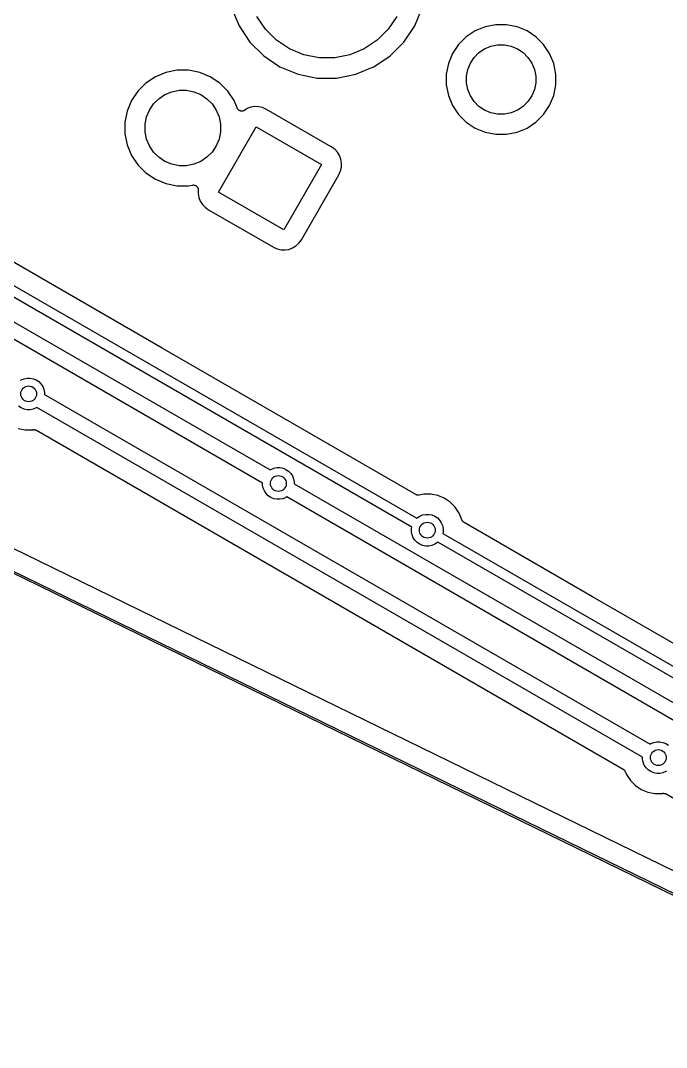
# Model space of a CAD drawing. Extents: x 0.5 to 11.2, y -6.4 to -1.8.
# Drawn here: x 3.876 to 4.519, y -6.348 to -5.327 of the extents above; entities that cross this region are included whole.
import ezdxf

# ---------------------------------------------------------------- set-up
doc = ezdxf.new("R2010")
doc.units = 0
doc.header["$MEASUREMENT"] = 0
doc.layers.add('BLACK', color=7, linetype='CONTINUOUS')

msp = doc.modelspace()

# ---------------------------------------------------------------- linework, layer by layer
at = {"layer": 'BLACK', "linetype": 'CONTINUOUS'}
for p, q in [((4.83538, -6.34811), (0.55714, -4.26134)), ((0.55808, -4.25961), (4.83618, -6.34631)), ((4.0862, -5.31451), (4.09363, -5.33244)), ((4.2682, -5.33244), (4.27563, -5.31451)), ((4.11994, -5.33582), (4.11135, -5.32297)), ((4.25048, -5.32297), (4.24189, -5.33582)), ((4.8445, -6.32811), (2.81071, -5.3361)), ((4.09363, -5.33244), (4.1044, -5.34857)), ((4.13087, -5.34676), (4.11994, -5.33582)), ((4.24189, -5.33582), (4.23096, -5.34676)), ((4.25742, -5.34857), (4.2682, -5.33244)), ((4.32833, -5.33753), (4.31941, -5.34349)), ((4.33824, -5.33343), (4.32833, -5.33753)), ((4.34876, -5.33133), (4.33824, -5.33343)), ((4.35948, -5.33133), (4.34876, -5.33133)), ((4.37, -5.33343), (4.35948, -5.33133)), ((4.37991, -5.33753), (4.37, -5.33343)), ((4.38883, -5.34349), (4.37991, -5.33753)), ((4.1044, -5.34857), (4.11812, -5.36229)), ((4.14373, -5.35535), (4.13087, -5.34676)), ((4.23096, -5.34676), (4.2181, -5.35535)), ((4.2437, -5.36229), (4.25742, -5.34857)), ((4.31941, -5.34349), (4.31183, -5.35107)), ((4.39641, -5.35107), (4.38883, -5.34349)), ((4.15802, -5.36127), (4.14373, -5.35535)), ((4.2181, -5.35535), (4.20381, -5.36127)), ((4.30587, -5.35999), (4.30176, -5.3699)), ((4.31183, -5.35107), (4.30587, -5.35999)), ((4.32736, -5.36382), (4.33216, -5.35903)), ((4.33216, -5.35903), (4.3378, -5.35526)), ((4.3378, -5.35526), (4.34407, -5.35266)), ((4.34407, -5.35266), (4.35073, -5.35133)), ((4.35073, -5.35133), (4.35751, -5.35133)), ((4.35751, -5.35133), (4.36417, -5.35266)), ((4.36417, -5.35266), (4.37044, -5.35526)), ((4.37044, -5.35526), (4.37608, -5.35903)), ((4.37608, -5.35903), (4.38088, -5.36382)), ((4.40237, -5.35999), (4.39641, -5.35107)), ((4.40648, -5.3699), (4.40237, -5.35999)), ((4.11812, -5.36229), (4.13426, -5.37307)), ((4.17318, -5.36428), (4.15802, -5.36127)), ((4.18865, -5.36428), (4.17318, -5.36428)), ((4.20381, -5.36127), (4.18865, -5.36428)), ((4.22757, -5.37307), (4.2437, -5.36229)), ((4.30176, -5.3699), (4.29967, -5.38042)), ((4.32099, -5.37574), (4.32359, -5.36947)), ((4.32359, -5.36947), (4.32736, -5.36382)), ((4.38088, -5.36382), (4.38465, -5.36947)), ((4.38465, -5.36947), (4.38724, -5.37574)), ((4.40857, -5.38042), (4.40648, -5.3699)), ((4.02084, -5.3787), (4.01038, -5.38303)), ((4.03195, -5.37649), (4.02084, -5.3787)), ((4.04328, -5.37649), (4.03195, -5.37649)), ((4.05439, -5.3787), (4.04328, -5.37649)), ((4.06485, -5.38303), (4.05439, -5.3787)), ((4.13426, -5.37307), (4.15218, -5.3805)), ((4.20965, -5.3805), (4.22217, -5.37531)), ((4.22217, -5.37531), (4.22757, -5.37307)), ((4.22217, -5.37531), (4.22217, -5.37531)), ((4.29967, -5.38042), (4.29967, -5.39115)), ((4.31967, -5.38239), (4.32099, -5.37574)), ((4.38724, -5.37574), (4.38857, -5.38239)), ((4.40857, -5.39115), (4.40857, -5.38042)), ((4.00096, -5.38933), (3.99295, -5.39733)), ((4.01038, -5.38303), (4.00096, -5.38933)), ((4.07427, -5.38933), (4.06485, -5.38303)), ((4.08228, -5.39733), (4.07427, -5.38933)), ((4.15218, -5.3805), (4.17121, -5.38428)), ((4.17121, -5.38428), (4.19062, -5.38428)), ((4.19062, -5.38428), (4.20965, -5.3805)), ((4.31967, -5.38918), (4.31967, -5.38239)), ((4.32099, -5.39583), (4.31967, -5.38918)), ((4.38857, -5.38918), (4.38724, -5.39583)), ((4.38857, -5.38239), (4.38857, -5.38918)), ((3.99295, -5.39733), (3.98666, -5.40675)), ((4.01371, -5.40486), (4.01985, -5.40076)), ((4.01985, -5.40076), (4.02667, -5.39793)), ((4.02667, -5.39793), (4.03392, -5.39649)), ((4.03392, -5.39649), (4.04131, -5.39649)), ((4.04131, -5.39649), (4.04855, -5.39793)), ((4.04855, -5.39793), (4.05538, -5.40076)), ((4.05538, -5.40076), (4.06152, -5.40486)), ((4.08857, -5.40675), (4.08228, -5.39733)), ((4.29967, -5.39115), (4.30176, -5.40167)), ((4.32359, -5.4021), (4.32099, -5.39583)), ((4.38724, -5.39583), (4.38465, -5.4021)), ((4.40648, -5.40167), (4.40857, -5.39115)), ((3.98666, -5.40675), (3.98232, -5.41722)), ((4.00438, -5.41623), (4.00849, -5.41008)), ((4.00849, -5.41008), (4.01371, -5.40486)), ((4.06152, -5.40486), (4.06674, -5.41008)), ((4.06674, -5.41008), (4.07085, -5.41623)), ((4.09161, -5.4141), (4.08857, -5.40675)), ((4.30176, -5.40167), (4.30587, -5.41157)), ((4.32736, -5.40774), (4.32359, -5.4021)), ((4.33216, -5.41254), (4.32736, -5.40774)), ((4.38088, -5.40774), (4.37608, -5.41254)), ((4.38465, -5.4021), (4.38088, -5.40774)), ((4.40237, -5.41157), (4.40648, -5.40167)), ((3.98232, -5.41722), (3.98011, -5.42833)), ((4.00155, -5.42305), (4.00438, -5.41623)), ((4.07085, -5.41623), (4.07367, -5.42305)), ((4.0918, -5.41445), (4.09161, -5.4141)), ((4.09197, -5.4148), (4.0918, -5.41445)), ((4.09203, -5.41488), (4.09197, -5.4148)), ((4.09207, -5.41496), (4.09203, -5.41488)), ((4.09232, -5.41527), (4.09207, -5.41496)), ((4.09256, -5.41558), (4.09232, -5.41527)), ((4.09263, -5.41564), (4.09256, -5.41558)), ((4.09269, -5.41572), (4.09263, -5.41564)), ((4.09299, -5.41597), (4.09269, -5.41572)), ((4.09329, -5.41623), (4.09299, -5.41597)), ((4.09337, -5.41628), (4.09329, -5.41623)), ((4.09344, -5.41634), (4.09337, -5.41628)), ((4.09379, -5.41652), (4.09344, -5.41634)), ((4.09413, -5.41672), (4.09379, -5.41652)), ((4.09422, -5.41676), (4.09413, -5.41672)), ((4.0943, -5.4168), (4.09422, -5.41676)), ((4.09468, -5.41692), (4.0943, -5.4168)), ((4.09505, -5.41705), (4.09468, -5.41692)), ((4.09514, -5.41706), (4.09505, -5.41705)), ((4.09524, -5.41709), (4.09514, -5.41706)), ((4.09563, -5.41713), (4.09524, -5.41709)), ((4.09601, -5.41718), (4.09563, -5.41713)), ((4.09611, -5.41718), (4.09601, -5.41718)), ((4.09621, -5.41719), (4.09611, -5.41718)), ((4.0966, -5.41715), (4.09621, -5.41719)), ((4.09699, -5.41713), (4.0966, -5.41715)), ((4.09708, -5.41711), (4.09699, -5.41713)), ((4.09718, -5.4171), (4.09708, -5.41711)), ((4.09755, -5.41699), (4.09718, -5.4171)), ((4.09793, -5.41689), (4.09755, -5.41699)), ((4.09802, -5.41685), (4.09793, -5.41689)), ((4.09811, -5.41682), (4.09802, -5.41685)), ((4.09846, -5.41664), (4.09811, -5.41682)), ((4.09881, -5.41647), (4.09846, -5.41664)), ((4.09887, -5.41643), (4.09881, -5.41647)), ((4.1016, -5.41474), (4.09887, -5.41643)), ((4.10529, -5.41335), (4.1016, -5.41474)), ((4.10918, -5.41271), (4.10529, -5.41335)), ((4.11311, -5.41284), (4.10918, -5.41271)), ((4.11695, -5.41373), (4.11311, -5.41284)), ((4.12076, -5.41546), (4.11695, -5.41373)), ((4.18529, -5.45271), (4.12076, -5.41546)), ((4.30587, -5.41157), (4.31183, -5.42049)), ((4.31183, -5.42049), (4.31941, -5.42808)), ((4.3378, -5.41631), (4.33216, -5.41254)), ((4.34407, -5.41891), (4.3378, -5.41631)), ((4.35073, -5.42023), (4.34407, -5.41891)), ((4.35751, -5.42023), (4.35073, -5.42023)), ((4.36417, -5.41891), (4.35751, -5.42023)), ((4.37044, -5.41631), (4.36417, -5.41891)), ((4.37608, -5.41254), (4.37044, -5.41631)), ((4.38883, -5.42808), (4.39641, -5.42049)), ((4.39641, -5.42049), (4.40237, -5.41157)), ((3.51578, -5.42256), (4.12442, -5.77396)), ((3.98011, -5.42833), (3.98011, -5.43965)), ((4.00011, -5.4303), (4.00155, -5.42305)), ((4.00011, -5.43768), (4.00011, -5.4303)), ((4.07367, -5.42305), (4.07511, -5.4303)), ((4.07511, -5.4303), (4.07511, -5.43768)), ((4.31941, -5.42808), (4.32833, -5.43404)), ((4.37991, -5.43404), (4.38883, -5.42808)), ((4.11693, -5.78696), (3.50828, -5.43556)), ((3.98011, -5.43965), (3.98232, -5.45076)), ((4.00155, -5.44493), (4.00011, -5.43768)), ((4.07299, -5.49771), (4.11049, -5.43276)), ((4.07511, -5.43768), (4.07367, -5.44493)), ((4.11049, -5.43276), (4.17544, -5.47026)), ((4.32833, -5.43404), (4.33824, -5.43814)), ((4.33824, -5.43814), (4.34876, -5.44023)), ((4.34876, -5.44023), (4.35948, -5.44023)), ((4.35948, -5.44023), (4.37, -5.43814)), ((4.37, -5.43814), (4.37991, -5.43404)), ((3.98232, -5.45076), (3.98666, -5.46123)), ((4.00438, -5.45175), (4.00155, -5.44493)), ((4.00849, -5.45789), (4.00438, -5.45175)), ((4.07085, -5.45175), (4.06674, -5.45789)), ((4.07367, -5.44493), (4.07085, -5.45175)), ((4.01704, -5.65275), (3.67729, -5.4566)), ((3.98666, -5.46123), (3.99295, -5.47064)), ((4.01371, -5.46312), (4.00849, -5.45789)), ((4.06674, -5.45789), (4.06152, -5.46312)), ((4.18869, -5.45515), (4.18529, -5.45271)), ((4.19139, -5.45803), (4.18869, -5.45515)), ((4.19347, -5.46137), (4.19139, -5.45803)), ((4.19485, -5.46506), (4.19347, -5.46137)), ((3.65611, -5.46747), (4.27025, -5.82204)), ((3.99295, -5.47064), (4.00096, -5.47865)), ((4.01985, -5.46722), (4.01371, -5.46312)), ((4.02667, -5.47005), (4.01985, -5.46722)), ((4.03392, -5.47149), (4.02667, -5.47005)), ((4.04131, -5.47149), (4.03392, -5.47149)), ((4.04855, -5.47005), (4.04131, -5.47149)), ((4.05538, -5.46722), (4.04855, -5.47005)), ((4.06152, -5.46312), (4.05538, -5.46722)), ((4.17544, -5.47026), (4.13794, -5.53521)), ((4.1955, -5.46895), (4.19485, -5.46506)), ((4.19537, -5.47289), (4.1955, -5.46895)), ((4.26527, -5.83071), (3.65114, -5.47614)), ((4.00096, -5.47865), (4.01038, -5.48494)), ((4.15549, -5.54506), (4.19274, -5.48054)), ((4.19274, -5.48054), (4.19447, -5.47672)), ((4.19447, -5.47672), (4.19448, -5.4767)), ((4.19448, -5.4767), (4.19537, -5.47289)), ((4.19448, -5.4767), (4.19448, -5.4767)), ((4.01038, -5.48494), (4.02084, -5.48928)), ((4.02084, -5.48928), (4.03195, -5.49149)), ((4.03195, -5.49149), (4.04328, -5.49149)), ((4.04328, -5.49149), (4.04707, -5.49073)), ((4.04707, -5.49073), (4.04714, -5.49072)), ((4.04714, -5.49072), (4.0472, -5.49072)), ((4.0472, -5.49072), (4.04727, -5.4907)), ((4.04727, -5.4907), (4.04769, -5.49067)), ((4.04769, -5.49067), (4.04811, -5.49064)), ((4.04811, -5.49064), (4.04818, -5.49065)), ((4.04818, -5.49065), (4.04824, -5.49064)), ((4.04824, -5.49064), (4.04866, -5.4907)), ((4.04866, -5.4907), (4.04908, -5.49075)), ((4.04908, -5.49075), (4.04914, -5.49077)), ((4.04914, -5.49077), (4.04921, -5.49078)), ((4.04921, -5.49078), (4.04961, -5.49091)), ((4.04961, -5.49091), (4.05001, -5.49104)), ((4.05001, -5.49104), (4.05007, -5.49107)), ((4.05007, -5.49107), (4.05013, -5.49109)), ((4.05013, -5.49109), (4.0505, -5.49131)), ((4.0505, -5.49131), (4.05087, -5.49151)), ((4.05087, -5.49151), (4.05092, -5.49155)), ((4.05092, -5.49155), (4.05097, -5.49159)), ((4.05097, -5.49159), (4.05129, -5.49187)), ((4.05129, -5.49187), (4.05161, -5.49214)), ((4.05161, -5.49214), (4.05166, -5.49219)), ((4.05166, -5.49219), (4.05171, -5.49223)), ((4.05171, -5.49223), (4.05196, -5.49257)), ((4.05196, -5.49257), (4.05223, -5.4929)), ((4.05223, -5.4929), (4.05226, -5.49296)), ((4.05226, -5.49296), (4.0523, -5.49301)), ((4.0523, -5.49301), (4.05248, -5.49339)), ((4.05248, -5.49339), (4.05268, -5.49376)), ((4.05268, -5.49376), (4.0527, -5.49382)), ((4.0527, -5.49382), (4.05273, -5.49389)), ((4.05273, -5.49389), (4.05284, -5.49429)), ((4.05284, -5.49429), (4.05296, -5.4947)), ((4.05304, -5.4958), (4.05294, -5.49903)), ((4.05294, -5.49903), (4.05358, -5.50292)), ((4.05296, -5.4947), (4.05296, -5.49476)), ((4.05296, -5.49476), (4.05298, -5.49483)), ((4.05298, -5.49483), (4.05301, -5.49525)), ((4.05301, -5.49525), (4.05304, -5.49567)), ((4.05304, -5.49567), (4.05304, -5.49573)), ((4.05304, -5.49573), (4.05304, -5.4958)), ((4.05358, -5.50292), (4.05497, -5.5066)), ((4.13794, -5.53521), (4.07299, -5.49771)), ((4.05497, -5.5066), (4.05705, -5.50995)), ((4.05705, -5.50995), (4.05974, -5.51282)), ((4.05974, -5.51282), (4.06314, -5.51526)), ((4.06314, -5.51526), (4.12767, -5.55252)), ((4.12767, -5.55252), (4.13148, -5.55424)), ((4.14314, -5.55463), (4.14683, -5.55324)), ((4.14683, -5.55324), (4.15018, -5.55116)), ((4.15018, -5.55116), (4.15305, -5.54847)), ((4.15305, -5.54847), (4.15549, -5.54506)), ((4.13148, -5.55424), (4.13532, -5.55514)), ((4.13532, -5.55514), (4.13926, -5.55527)), ((4.13926, -5.55527), (4.14314, -5.55463)), ((4.26931, -5.7984), (4.01704, -5.65275)), ((3.87605, -5.68493), (3.87684, -5.6844)), ((3.87684, -5.6844), (3.87971, -5.68321)), ((3.87971, -5.68321), (3.88275, -5.6826)), ((3.88275, -5.6826), (3.88585, -5.6826)), ((3.88585, -5.6826), (3.88889, -5.68321)), ((3.88889, -5.68321), (3.89176, -5.6844)), ((3.89176, -5.6844), (3.89434, -5.68612)), ((3.89434, -5.68612), (3.89653, -5.68831)), ((3.89653, -5.68831), (3.89826, -5.69089)), ((3.89826, -5.69089), (3.89944, -5.69376)), ((3.89944, -5.69376), (3.90005, -5.6968)), ((3.90005, -5.6968), (3.90005, -5.69878)), ((3.90005, -5.69878), (4.50228, -6.04648)), ((3.87684, -5.71231), (3.87426, -5.71058)), ((3.87971, -5.71349), (3.87684, -5.71231)), ((3.88275, -5.7141), (3.87971, -5.71349)), ((3.88585, -5.7141), (3.88275, -5.7141)), ((3.88889, -5.71349), (3.88585, -5.7141)), ((3.89176, -5.71231), (3.88889, -5.71349)), ((3.89255, -5.71178), (3.89176, -5.71231)), ((4.49478, -6.05947), (3.89255, -5.71178)), ((3.87387, -5.73273), (3.88078, -5.7341)), ((3.88078, -5.7341), (3.88782, -5.7341)), ((3.88782, -5.7341), (3.8885, -5.73396)), ((3.8885, -5.73396), (3.88857, -5.73395)), ((3.88857, -5.73395), (3.88887, -5.73393)), ((3.88887, -5.73393), (3.88916, -5.73388)), ((3.88916, -5.73388), (3.88935, -5.73388)), ((3.88935, -5.73388), (3.88954, -5.73387)), ((3.88954, -5.73387), (3.88984, -5.7339)), ((3.88984, -5.7339), (3.89014, -5.73391)), ((3.89014, -5.73391), (3.89032, -5.73396)), ((3.89032, -5.73396), (3.89051, -5.73398)), ((3.89051, -5.73398), (3.8908, -5.73407)), ((3.8908, -5.73407), (3.89109, -5.73413)), ((3.89109, -5.73413), (3.89126, -5.73421)), ((3.89126, -5.73421), (3.89144, -5.73427)), ((3.89144, -5.73427), (3.8917, -5.73441)), ((3.8917, -5.73441), (3.89198, -5.73454)), ((3.89198, -5.73454), (4.47549, -6.07143)), ((4.12442, -5.77396), (4.12522, -5.77343)), ((4.12522, -5.77343), (4.12808, -5.77225)), ((4.12808, -5.77225), (4.13112, -5.77164)), ((4.13112, -5.77164), (4.13423, -5.77164)), ((4.13423, -5.77164), (4.13727, -5.77225)), ((4.13727, -5.77225), (4.14014, -5.77343)), ((4.14014, -5.77343), (4.14271, -5.77516)), ((4.14271, -5.77516), (4.14491, -5.77735)), ((4.14491, -5.77735), (4.14663, -5.77993)), ((4.11693, -5.78894), (4.11693, -5.78696)), ((4.14663, -5.77993), (4.14782, -5.7828)), ((4.14782, -5.7828), (4.14842, -5.78584)), ((4.14842, -5.78584), (4.14842, -5.78782)), ((4.14842, -5.78782), (4.76926, -6.14626)), ((4.11753, -5.79198), (4.11693, -5.78894)), ((4.11872, -5.79485), (4.11753, -5.79198)), ((4.12044, -5.79743), (4.11872, -5.79485)), ((4.12264, -5.79962), (4.12044, -5.79743)), ((4.26958, -5.79853), (4.26931, -5.7984)), ((4.26984, -5.79867), (4.26958, -5.79853)), ((4.27003, -5.79873), (4.26984, -5.79867)), ((4.2702, -5.79881), (4.27003, -5.79873)), ((4.27049, -5.79887), (4.2702, -5.79881)), ((4.27077, -5.79896), (4.27049, -5.79887)), ((4.27096, -5.79899), (4.27077, -5.79896)), ((4.27115, -5.79903), (4.27096, -5.79899)), ((4.27145, -5.79904), (4.27115, -5.79903)), ((4.27174, -5.79907), (4.27145, -5.79904)), ((4.27242, -5.79901), (4.27212, -5.79906)), ((4.27272, -5.79899), (4.27242, -5.79901)), ((4.27279, -5.79898), (4.27272, -5.79899)), ((4.27718, -5.7981), (4.27279, -5.79898)), ((4.28423, -5.7981), (4.27718, -5.7981)), ((4.29113, -5.79947), (4.28423, -5.7981)), ((4.12522, -5.80134), (4.12264, -5.79962)), ((4.12808, -5.80253), (4.12522, -5.80134)), ((4.13112, -5.80314), (4.12808, -5.80253)), ((4.13423, -5.80314), (4.13112, -5.80314)), ((4.13727, -5.80253), (4.13423, -5.80314)), ((4.14014, -5.80134), (4.13727, -5.80253)), ((4.14093, -5.80081), (4.14014, -5.80134)), ((4.76176, -6.15925), (4.14093, -5.80081)), ((4.27193, -5.79906), (4.27174, -5.79907)), ((4.27212, -5.79906), (4.27193, -5.79906)), ((4.29764, -5.80217), (4.29113, -5.79947)), ((4.30349, -5.80608), (4.29764, -5.80217)), ((4.30847, -5.81106), (4.30349, -5.80608)), ((4.27325, -5.81989), (4.27611, -5.81871)), ((4.27611, -5.81871), (4.27915, -5.8181)), ((4.27915, -5.8181), (4.28226, -5.8181)), ((4.28226, -5.8181), (4.2853, -5.81871)), ((4.2853, -5.81871), (4.28816, -5.81989)), ((4.31238, -5.81692), (4.30847, -5.81106)), ((4.3152, -5.8237), (4.31238, -5.81692)), ((4.27025, -5.82204), (4.27067, -5.82162)), ((4.27067, -5.82162), (4.27325, -5.81989)), ((4.28816, -5.81989), (4.29074, -5.82162)), ((4.29074, -5.82162), (4.29294, -5.82381)), ((4.29294, -5.82381), (4.29466, -5.82639)), ((4.29466, -5.82639), (4.29585, -5.82926)), ((4.29585, -5.82926), (4.29645, -5.8323)), ((4.31526, -5.82382), (4.3152, -5.8237)), ((4.31531, -5.82395), (4.31526, -5.82382)), ((4.31549, -5.82425), (4.31531, -5.82395)), ((4.31565, -5.82456), (4.31549, -5.82425)), ((4.31574, -5.82467), (4.31565, -5.82456)), ((4.31581, -5.82478), (4.31574, -5.82467)), ((4.31605, -5.82504), (4.31581, -5.82478)), ((4.31627, -5.82532), (4.31605, -5.82504)), ((4.31638, -5.8254), (4.31627, -5.82532)), ((4.31647, -5.8255), (4.31638, -5.8254)), ((4.31675, -5.82571), (4.31647, -5.8255)), ((4.31703, -5.82594), (4.31675, -5.82571)), ((4.31715, -5.826), (4.31703, -5.82594)), ((4.31725, -5.82608), (4.31715, -5.826)), ((4.31731, -5.82612), (4.31725, -5.82608)), ((4.44518, -5.89994), (4.31731, -5.82612)), ((4.26496, -5.8323), (4.26527, -5.83071)), ((4.26496, -5.8354), (4.26496, -5.8323)), ((4.26556, -5.83844), (4.26496, -5.8354)), ((4.26675, -5.84131), (4.26556, -5.83844)), ((4.29645, -5.8354), (4.29614, -5.83699)), ((4.29614, -5.83699), (4.93937, -6.20836)), ((4.29645, -5.8323), (4.29645, -5.8354)), ((4.26847, -5.84389), (4.26675, -5.84131)), ((4.27067, -5.84608), (4.26847, -5.84389)), ((4.27325, -5.8478), (4.27067, -5.84608)), ((4.27611, -5.84899), (4.27325, -5.8478)), ((4.27915, -5.8496), (4.27611, -5.84899)), ((4.28226, -5.8496), (4.27915, -5.8496)), ((4.2853, -5.84899), (4.28226, -5.8496)), ((4.28816, -5.8478), (4.2853, -5.84899)), ((4.29074, -5.84608), (4.28816, -5.8478)), ((4.29116, -5.84566), (4.29074, -5.84608)), ((4.9344, -6.21703), (4.29116, -5.84566)), ((4.93844, -6.18472), (4.44518, -5.89994)), ((4.50228, -6.04648), (4.50307, -6.04595)), ((4.50307, -6.04595), (4.50594, -6.04476)), ((4.50594, -6.04476), (4.50898, -6.04416)), ((4.50898, -6.04416), (4.51208, -6.04416)), ((4.51208, -6.04416), (4.51513, -6.04476)), ((4.51513, -6.04476), (4.51799, -6.04595)), ((4.51799, -6.04595), (4.52057, -6.04767)), ((4.49478, -6.06146), (4.49478, -6.05947)), ((4.49539, -6.0645), (4.49478, -6.06146)), ((4.49658, -6.06737), (4.49539, -6.0645)), ((4.47549, -6.07143), (4.47555, -6.07147)), ((4.47555, -6.07147), (4.47566, -6.07155)), ((4.47566, -6.07155), (4.47578, -6.07161)), ((4.47578, -6.07161), (4.47606, -6.07184)), ((4.47606, -6.07184), (4.47634, -6.07205)), ((4.47634, -6.07205), (4.47643, -6.07215)), ((4.47643, -6.07215), (4.47654, -6.07223)), ((4.47654, -6.07223), (4.47676, -6.07251)), ((4.47676, -6.07251), (4.477, -6.07277)), ((4.477, -6.07277), (4.47707, -6.07288)), ((4.47707, -6.07288), (4.47715, -6.07299)), ((4.47715, -6.07299), (4.47732, -6.0733)), ((4.47732, -6.0733), (4.4775, -6.0736)), ((4.4775, -6.0736), (4.47755, -6.07373)), ((4.47755, -6.07373), (4.47761, -6.07385)), ((4.47761, -6.07385), (4.47885, -6.07684)), ((4.4983, -6.06995), (4.49658, -6.06737)), ((4.50049, -6.07214), (4.4983, -6.06995)), ((4.50307, -6.07386), (4.50049, -6.07214)), ((4.50594, -6.07505), (4.50307, -6.07386)), ((4.51799, -6.07386), (4.51513, -6.07505)), ((4.51879, -6.07333), (4.51799, -6.07386)), ((4.47885, -6.07684), (4.48276, -6.08269)), ((4.48276, -6.08269), (4.48774, -6.08767)), ((4.50898, -6.07565), (4.50594, -6.07505)), ((4.51208, -6.07565), (4.50898, -6.07565)), ((4.51513, -6.07505), (4.51208, -6.07565)), ((4.48774, -6.08767), (4.4936, -6.09159)), ((4.4936, -6.09159), (4.50011, -6.09428)), ((4.50011, -6.09428), (4.50701, -6.09565)), ((4.50701, -6.09565), (4.51405, -6.09565)), ((4.51405, -6.09565), (4.51473, -6.09552)), ((4.51473, -6.09552), (4.5148, -6.09551)), ((4.5148, -6.09551), (4.5151, -6.09548)), ((4.5151, -6.09548), (4.5154, -6.09543)), ((4.5154, -6.09543), (4.51559, -6.09544)), ((4.51559, -6.09544), (4.51577, -6.09542)), ((4.51577, -6.09542), (4.51607, -6.09546)), ((4.51607, -6.09546), (4.51637, -6.09547)), ((4.51637, -6.09547), (4.51656, -6.09551)), ((4.51656, -6.09551), (4.51674, -6.09553)), ((4.51674, -6.09553), (4.51703, -6.09562)), ((4.51703, -6.09562), (4.51732, -6.09569)), ((4.51732, -6.09569), (4.51749, -6.09577)), ((4.51749, -6.09577), (4.51767, -6.09583)), ((4.51767, -6.09583), (4.51794, -6.09597)), ((4.51794, -6.09597), (4.51821, -6.09609)), ((4.51821, -6.09609), (4.89296, -6.31246))]:
    msp.add_line(p, q, dxfattribs=at)
at = {"layer": 'BLACK'}
for centre in [(3.8843, -5.69835), (4.13268, -5.78739), (4.28071, -5.83385), (4.51053, -6.05991)]:
    msp.add_circle(centre, 0.00787, dxfattribs=at)

doc.saveas('drawing.dxf')
